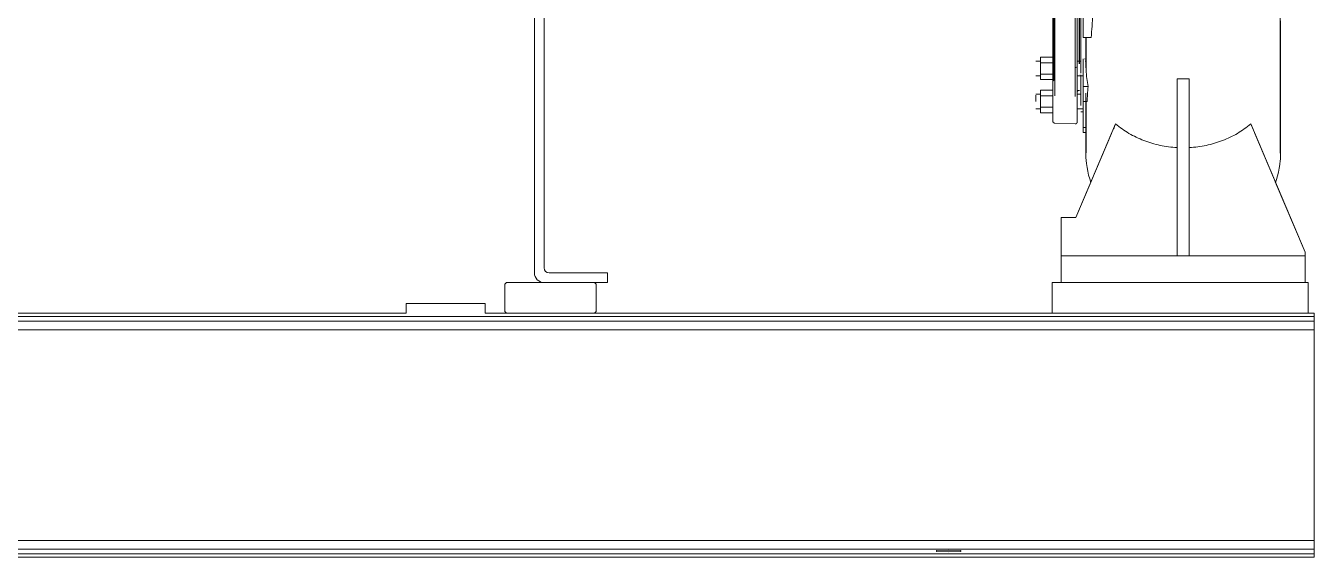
# Model space of a CAD drawing. Extents: x -181672 to 290600, y -29000 to 395522.
# Drawn here: x -159936 to -158879, y 29360 to 29796 of the extents above; entities that cross this region are included whole.
import ezdxf

# ---------------------------------------------------------------- set-up
doc = ezdxf.new("R2010")
doc.units = 0
doc.header["$LTSCALE"] = 10
doc.layers.add('XFM7P20PCW$0$M-EQPM', color=252, linetype='Continuous', lineweight=9)
doc.layers.add('XFM7P20PCW$0$M-EQPM-1', color=252, linetype='Continuous', lineweight=20)

# ---------------------------------------------------------------- blocks, each defined once
blk = doc.blocks.new('XFM7P20PCW$0$ui_Standardised Chemical Pump - Mega CPK India 3e 250-200-500_dwg_1_PART_MegaCPK_CASING48_400_0_5002_in_ASM_Mega_CPK_India_3e_250_200_500-945350-剖面 73')
at = {"layer": 'XFM7P20PCW$0$M-EQPM-1'}
for p, q in [((131300, 26385.1), (131300, 26065.2)), ((131136.4, 26180.7), (131136.4, 26130.6)), ((131138.4, 26165.7), (131138.4, 26180.8)), ((131138.4, 26178.9), (131138.4, 26159.8)), ((131138.4, 26159.8), (131138.4, 26165.7)), ((131138.4, 26159.8), (131145, 26159.8)), ((131140.8, 26133.1), (131140.8, 26159.5)), ((131138.4, 26130), (131138.4, 26142.3)), ((131138.4, 26142.3), (131138.4, 26119.6)), ((131139.4, 26142.3), (131140.5, 26142.2)), ((131140.5, 26146.1), (131140.5, 26140.8)), ((131136.4, 26129.2), (131136.4, 26104.1)), ((131138.4, 26119.7), (131138.4, 26129.3)), ((131136.4, 26112.4), (131136.4, 26119.4)), ((131138.4, 26107.4), (131138.4, 26119.7)), ((131138.4, 26119.6), (131142.4, 26119.6)), ((131138.4, 26119.6), (131138.4, 26107.4)), ((131215.4, 26126.1), (131215.4, 25981)), ((131215.4, 26069.6), (131215.4, 26126.1)), ((131225.4, 26069.6), (131225.4, 26126.1)), ((131225.4, 26126.1), (131225.4, 25981)), ((131136.4, 26099), (131138.4, 26099)), ((131138.4, 26102.5), (131138.4, 26107.4)), ((131138.4, 26107.4), (131138.4, 26086.2)), ((131138.4, 26107.4), (131141.6, 26107.4)), ((131138.4, 26099.2), (131138.4, 26102.3)), ((131138.4, 26102.2), (131138.4, 26099.7)), ((131138.4, 26099.7), (131138.4, 26102.2)), ((131138.4, 26082), (131138.4, 26099.7)), ((131138.4, 26086.2), (131138.4, 26099)), ((131138.4, 26099), (131138.4, 26082)), ((131140.8, 26106.8), (131140.8, 26065.4)), ((131132.4, 26012.3), (131165, 26089)), ((131275.8, 26089), (131320.4, 25984)), ((131300, 26088.6), (131300, 26091.9)), ((131161.6, 26081.1), (131132.4, 26012.3)), ((131138.4, 26086.2), (131140.5, 26086.2)), ((131138.4, 26086.2), (131138.4, 26082)), ((131138.4, 26086.2), (131138.4, 26082)), ((131138.4, 26082), (131140.6, 26082)), ((131138.4, 26082), (131139.9, 26082)), ((131140.8, 26066), (131140.8, 26081.3)), ((131320.4, 25984), (131279.2, 26081.1)), ((131300, 26065.5), (131300, 26083.1)), ((131215.4, 26069.6), (131215.4, 25981)), ((131225.4, 25981), (131225.4, 26069.6)), ((131132.4, 26012.3), (131145, 26041.9)), ((131145, 26041.9), (131132.4, 26012.3)), ((131320.4, 25984), (131295.9, 26041.7)), ((131320.4, 25984), (131295.9, 26041.7)), ((131120.4, 26012.3), (131120.4, 25981)), ((131120.4, 25984), (131120.4, 26012.3)), ((131120.4, 26012.3), (131132.4, 26012.3)), ((131120.4, 25984), (131120.4, 26012.3)), ((131120.4, 26012.3), (131132.4, 26012.3)), ((131120.4, 25981), (131120.4, 26012.3)), ((131120.4, 25959), (131120.4, 25984)), ((131120.4, 25984), (131120.4, 25959)), ((131320.4, 25984), (131320.4, 25981)), ((131320.4, 25959), (131320.4, 25984)), ((131320.4, 25959), (131320.4, 25984)), ((131320.4, 25981), (131320.4, 25984)), ((131120.4, 25981), (131120.4, 25959)), ((131120.4, 25959), (131120.4, 25981)), ((131120.4, 25959), (131120.4, 25981)), ((131145.4, 25981), (131120.4, 25981)), ((131120.4, 25981), (131215.4, 25981)), ((131215.4, 25981), (131120.4, 25981)), ((131120.4, 25981), (131145.4, 25981)), ((131120.4, 25959), (131120.4, 25981)), ((131120.4, 25959), (131120.4, 25981)), ((131120.4, 25959), (131120.4, 25981)), ((131215.4, 25981), (131225.4, 25981)), ((131225.4, 25981), (131320.4, 25981)), ((131320.4, 25981), (131225.4, 25981)), ((131295.4, 25981), (131283.9, 25981)), ((131283.9, 25981), (131295.4, 25981)), ((131295.4, 25981), (131320.4, 25981)), ((131320.4, 25981), (131295.4, 25981)), ((131320.4, 25981), (131320.4, 25959)), ((131320.4, 25981), (131320.4, 25959)), ((131320.4, 25959), (131320.4, 25981)), ((131320.4, 25959), (131320.4, 25981)), ((131320.4, 25959), (131320.4, 25981)), ((131320.4, 25981), (131320.4, 25959)), ((131120.4, 25959), (131320.4, 25959)), ((131120.4, 25959), (131145.4, 25959)), ((131145.4, 25959), (131120.4, 25959)), ((131120.4, 25959), (131320.4, 25959)), ((131145.4, 25959), (131120.4, 25959)), ((131120.4, 25959), (131145.4, 25959)), ((131320.4, 25959), (131120.4, 25959)), ((131320.4, 25959), (131120.4, 25959)), ((131295.4, 25959), (131283.9, 25959)), ((131283.9, 25959), (131295.4, 25959)), ((131295.4, 25959), (131283.9, 25959)), ((131283.9, 25959), (131295.4, 25959)), ((131320.4, 25959), (131295.4, 25959)), ((131295.4, 25959), (131320.4, 25959)), ((131320.4, 25959), (131295.4, 25959)), ((131295.4, 25959), (131320.4, 25959))]:
    blk.add_line(p, q, dxfattribs=at)
at = {"layer": 'XFM7P20PCW$0$M-EQPM-1', "flags": 128}
for points in [[(131300.3, 26064.7), (131300.3, 26065), (131300.3, 26065.8), (131300.3, 26067), (131300.3, 26068.8), (131300.3, 26071.1), (131300.3, 26073.9), (131300.3, 26077.2), (131300.3, 26080.9), (131300.3, 26085.2), (131300.3, 26089.9), (131300.3, 26095.1), (131300.3, 26100.8), (131300.3, 26106.9), (131300.3, 26113.5), (131300.3, 26120.5), (131300.3, 26127.9), (131300.3, 26135.7), (131300.3, 26144), (131300.3, 26152.6), (131300.3, 26161.6), (131300.3, 26170.9)], [(131300.3, 26173.5), (131300.3, 26164.1), (131300.3, 26155), (131300.3, 26146.3), (131300.3, 26137.9), (131300.3, 26130), (131300.3, 26122.5), (131300.3, 26115.3), (131300.3, 26108.7), (131300.3, 26102.4), (131300.3, 26096.6), (131300.3, 26091.3), (131300.3, 26086.4), (131300.3, 26082), (131300.3, 26078.1), (131300.3, 26074.7), (131300.3, 26071.8), (131300.3, 26069.4), (131300.3, 26067.5), (131300.3, 26066), (131300.3, 26065.1), (131300.3, 26064.8), (131300.3, 26064.7)], [(131140.5, 26114.3), (131140.5, 26107.7), (131140.5, 26101.5), (131140.5, 26095.8), (131140.5, 26090.6), (131140.5, 26086.9)], [(131140.5, 26085.6), (131140.5, 26081.3), (131140.5, 26077.5), (131140.5, 26074.2), (131140.5, 26071.3), (131140.5, 26069), (131140.5, 26067.2), (131140.5, 26065.8), (131140.5, 26065), (131140.5, 26064.7)], [(131140.5, 26064.7), (131140.5, 26065), (131140.5, 26065.8), (131140.5, 26067), (131140.5, 26068.8), (131140.5, 26071.1), (131140.5, 26073.9), (131140.5, 26077.2), (131140.5, 26080.9)], [(131140.8, 26059.1), (131140.6, 26061.5), (131140.5, 26063.9), (131140.5, 26064.7)], [(131144.6, 26041), (131143.7, 26044), (131142.8, 26047.1), (131142.1, 26050.2), (131141.5, 26053.3), (131141, 26056.5), (131140.8, 26059.1)], [(131300, 26059.1), (131299.7, 26055.9), (131299.2, 26052.7), (131298.6, 26049.6), (131297.8, 26046.5), (131297, 26043.4), (131296.2, 26041)], [(131300.3, 26064.7), (131300.3, 26062.3), (131300.1, 26059.9), (131300, 26059.1)]]:
    blk.add_lwpolyline(points, dxfattribs=at)
at = {"layer": 'XFM7P20PCW$0$M-EQPM-1'}
for points in [[(131146.2, 26178.9), (131146, 26175.5), (131145.6, 26169), (131145.2, 26162.8), (131145, 26159.8)], [(131140.5, 26142.2), (131140.5, 26140.7), (131140.5, 26137.7), (131140.6, 26134.6), (131140.8, 26133.1)], [(131142.4, 26119.6), (131142, 26121.8), (131141.3, 26126.3), (131140.9, 26130.8), (131140.8, 26133.1)], [(131141.6, 26107.4), (131141.7, 26109.2), (131141.9, 26113.1), (131142.2, 26117.4), (131142.4, 26119.6)], [(131225.4, 26126.1), (131223.7, 26126), (131220.4, 26125.9), (131217.1, 26126), (131215.4, 26126.1)], [(131161.6, 26081.1), (131162.1, 26082.4), (131163.2, 26084.9), (131164.4, 26087.6), (131165, 26089)], [(131165, 26089), (131168.4, 26086.1), (131175.6, 26081), (131188, 26075.1), (131201.4, 26071.1), (131210.7, 26069.9), (131215.4, 26069.6)], [(131275.8, 26089), (131272.4, 26086.1), (131265.2, 26081), (131252.8, 26075.1), (131239.4, 26071.1), (131230.1, 26069.9), (131225.4, 26069.6)], [(131279.2, 26081.1), (131278.6, 26082.4), (131277.6, 26084.9), (131276.4, 26087.6), (131275.8, 26089)], [(131140.6, 26082), (131140.6, 26082.5), (131140.5, 26083.7), (131140.5, 26085.3), (131140.5, 26086.2)], [(131140.6, 26082), (131140.7, 26082.5), (131140.7, 26082.9), (131140.8, 26083.4)]]:
    blk.add_open_spline(points, degree=3, dxfattribs=at)
for points, knots in [([(131140.5, 26142.2), (131140.5, 26145.8), (131140.5, 26151.4), (131140.5, 26157.4), (131140.6, 26159.5)], [0, 0, 0, 0, 0.5, 0.7567022, 0.7567022, 0.7567022, 0.7567022]), ([(131140.5, 26086.2), (131140.5, 26088.2), (131140.5, 26090.7), (131140.7, 26093.2), (131140.7, 26093.7)], [0, 0, 0, 0, 0.5, 0.6364403, 0.6364403, 0.6364403, 0.6364403])]:
    blk.add_open_spline(points, degree=3, knots=knots, dxfattribs=at)
blk = doc.blocks.new('XFM7P20PCW$0$ui_Standardised Chemical Pump - Mega CPK India 3e 250-200-500_dwg_2_PART_casing_cover_34_in_ASM_Mega_CPK_India_3e_250_200_500-945351-剖面 73')
at = {"layer": 'XFM7P20PCW$0$M-EQPM-1'}
for p, q in [((131113.4, 26121.7), (131113.4, 26384)), ((131113.4, 26384), (131113.4, 26112.4)), ((131115, 26112.1), (131115, 26384)), ((131131.7, 26384), (131131.7, 26111.5)), ((131133.4, 26384), (131133.4, 26116.4)), ((131133.4, 26135.2), (131133.4, 26384)), ((131113.4, 26197), (131113.4, 26121.7)), ((131113.4, 26113.5), (131113.4, 26196.8)), ((131114.2, 26183), (131114.2, 26124.8)), ((131114.2, 26140.6), (131114.2, 26183)), ((131135, 26138.4), (131135, 26180.3)), ((131135.4, 26140), (131135.4, 26180.7)), ((131135.4, 26180.7), (131135.4, 26140.1)), ((131135.4, 26180.3), (131135.4, 26138.4)), ((131135.4, 26138.4), (131135.4, 26180.3)), ((131135.4, 26180.1), (131135.4, 26138.5)), ((131135.4, 26138.5), (131135.4, 26180.1)), ((131135.4, 26139.7), (131135.4, 26179.2)), ((131135.4, 26179.2), (131135.4, 26139.7)), ((131103.4, 26140.5), (131099.4, 26140.5)), ((131103.4, 26140.5), (131099.4, 26140.5)), ((131113.4, 26143.8), (131103.4, 26143.8)), ((131103.4, 26143.8), (131103.4, 26139.1)), ((131103.4, 26139.1), (131103.4, 26143.8)), ((131113.4, 26143.8), (131103.4, 26143.8)), ((131103.4, 26143.8), (131103.4, 26139.1)), ((131103.4, 26139.1), (131103.4, 26143.8)), ((131103.4, 26134.5), (131103.4, 26139.7)), ((131103.4, 26139.7), (131103.4, 26134.5)), ((131103.4, 26134.5), (131103.4, 26139.7)), ((131103.4, 26139.7), (131103.4, 26134.5)), ((131113.4, 26139.1), (131113.4, 26143.8)), ((131113.4, 26143.8), (131113.4, 26139.1)), ((131113.4, 26139.1), (131113.4, 26143.8)), ((131113.4, 26143.8), (131113.4, 26139.1)), ((131136.5, 26140.5), (131133.4, 26140.5)), ((131141.2, 26140.5), (131139.9, 26140.5)), ((131103.4, 26139.1), (131113.4, 26139.1)), ((131103.4, 26129.9), (131103.4, 26139.1)), ((131113.4, 26139.1), (131103.4, 26139.1)), ((131103.4, 26139.1), (131103.4, 26129.9)), ((131103.4, 26139.1), (131113.4, 26139.1)), ((131103.4, 26129.9), (131103.4, 26139.1)), ((131113.4, 26139.1), (131103.4, 26139.1)), ((131103.4, 26139.1), (131103.4, 26129.9)), ((131103.4, 26134.5), (131103.4, 26129.3)), ((131103.4, 26129.3), (131103.4, 26134.5)), ((131103.4, 26134.5), (131103.4, 26129.3)), ((131103.4, 26129.3), (131103.4, 26134.5)), ((131113.4, 26129.9), (131103.4, 26129.9)), ((131103.4, 26125.3), (131103.4, 26129.9)), ((131113.4, 26129.9), (131103.4, 26129.9)), ((131103.4, 26129.9), (131103.4, 26125.3)), ((131113.4, 26129.9), (131103.4, 26129.9)), ((131103.4, 26125.3), (131103.4, 26129.9)), ((131113.4, 26129.9), (131103.4, 26129.9)), ((131103.4, 26129.9), (131103.4, 26125.3)), ((131113.4, 26129.9), (131113.4, 26139.1)), ((131113.4, 26139.1), (131113.4, 26129.9)), ((131113.4, 26129.9), (131113.4, 26139.1)), ((131113.4, 26139.1), (131113.4, 26129.9)), ((131113.4, 26129.9), (131113.4, 26125.3)), ((131113.4, 26125.3), (131113.4, 26129.9)), ((131113.4, 26129.9), (131113.4, 26125.3)), ((131113.4, 26125.3), (131113.4, 26129.9)), ((131131.7, 26134.9), (131133.4, 26135.9)), ((131133.4, 26135.9), (131131.7, 26134.9)), ((131131.7, 26112.5), (131131.7, 26134.3)), ((131133.4, 26134.5), (131133.4, 26136.1)), ((131133.4, 26136.1), (131133.4, 26134.5)), ((131133.4, 26116.4), (131133.4, 26134.7)), ((131135.4, 26129.2), (131135.4, 26129.2)), ((131099.4, 26128.5), (131103.4, 26128.5)), ((131099.4, 26128.5), (131103.4, 26128.5)), ((131113.4, 26125.3), (131103.4, 26125.3)), ((131113.4, 26125.3), (131103.4, 26125.3)), ((131113.6, 26124.3), (131113.6, 26124)), ((131113.6, 26124), (131113.6, 26124.3)), ((131113.7, 26124.3), (131113.7, 26124.3)), ((131115, 26124), (131115, 26112.6)), ((131133.4, 26128.5), (131135.4, 26128.5)), ((131133.4, 26128.5), (131138.4, 26128.5)), ((131135.4, 26128.3), (131135.4, 26128.3)), ((131103.4, 26113.5), (131099.4, 26113.5)), ((131103.4, 26113.5), (131099.4, 26113.5)), ((131099.4, 26107.5), (131099.4, 26112.7)), ((131099.4, 26112.7), (131099.4, 26107.5)), ((131099.4, 26107.5), (131099.4, 26112.7)), ((131099.4, 26112.7), (131099.4, 26107.5)), ((131113.4, 26116.7), (131103.4, 26116.7)), ((131103.4, 26116.7), (131103.4, 26112.7)), ((131103.4, 26112.7), (131103.4, 26116.7)), ((131113.4, 26116.7), (131103.4, 26116.7)), ((131103.4, 26116.7), (131103.4, 26112.1)), ((131103.4, 26112.7), (131103.4, 26116.7)), ((131103.4, 26107.5), (131103.4, 26112.7)), ((131103.4, 26112.7), (131103.4, 26107.5)), ((131103.4, 26107.5), (131103.4, 26112.7)), ((131103.4, 26112.7), (131103.4, 26107.5)), ((131103.4, 26112.1), (131113.4, 26112.1)), ((131103.4, 26102.8), (131103.4, 26112.1)), ((131113.4, 26112.1), (131103.4, 26112.1)), ((131103.4, 26112.1), (131103.4, 26102.8)), ((131103.4, 26112.1), (131113.4, 26112.1)), ((131103.4, 26102.8), (131103.4, 26112.1)), ((131113.4, 26112.1), (131103.4, 26112.1)), ((131103.4, 26112.1), (131103.4, 26102.8)), ((131113.4, 26112.7), (131113.4, 26116.7)), ((131113.4, 26116.7), (131113.4, 26112.7)), ((131113.4, 26112.7), (131113.4, 26116.7)), ((131113.4, 26116.7), (131113.4, 26112.1)), ((131113.4, 26102.8), (131113.4, 26112.1)), ((131113.4, 26112.1), (131113.4, 26102.8)), ((131113.4, 26102.8), (131113.4, 26112.1)), ((131113.4, 26112.1), (131113.4, 26102.8)), ((131136.4, 26113.5), (131133.4, 26113.5)), ((131136.4, 26113.5), (131133.4, 26113.5)), ((131133.4, 26107.5), (131133.4, 26112.7)), ((131133.4, 26112.7), (131133.4, 26107.5)), ((131133.4, 26107.5), (131133.4, 26112.7)), ((131133.4, 26112.7), (131133.4, 26107.5)), ((131135, 26116.5), (131135.4, 26116.5)), ((131099.4, 26101.5), (131103.4, 26101.5)), ((131099.4, 26101.5), (131103.4, 26101.5)), ((131103.4, 26107.5), (131103.4, 26102.3)), ((131103.4, 26102.3), (131103.4, 26107.5)), ((131103.4, 26107.5), (131103.4, 26102.3)), ((131103.4, 26102.3), (131103.4, 26107.5)), ((131113.4, 26102.8), (131103.4, 26102.8)), ((131103.4, 26098.2), (131103.4, 26102.8)), ((131113.4, 26102.8), (131103.4, 26102.8)), ((131103.4, 26102.8), (131103.4, 26098.2)), ((131113.4, 26102.8), (131103.4, 26102.8)), ((131103.4, 26098.2), (131103.4, 26102.8)), ((131113.4, 26102.8), (131103.4, 26102.8)), ((131103.4, 26102.8), (131103.4, 26098.2)), ((131113.4, 26098.2), (131103.4, 26098.2)), ((131113.4, 26098.2), (131103.4, 26098.2)), ((131113.4, 26102.8), (131113.4, 26098.2)), ((131113.4, 26098.2), (131113.4, 26102.8)), ((131113.4, 26102.8), (131113.4, 26098.2)), ((131113.4, 26098.2), (131113.4, 26102.8)), ((131133.4, 26101.5), (131138.4, 26101.5)), ((131133.4, 26101.5), (131138.4, 26101.5)), ((131115, 26089.7), (131131.7, 26089.1))]:
    blk.add_line(p, q, dxfattribs=at)
at = {"layer": 'XFM7P20PCW$0$M-EQPM-1', "flags": 128}
for points in [[(131113.4, 26174), (131113.4, 26166), (131113.4, 26158.4), (131113.4, 26151.1), (131113.4, 26144.2), (131113.4, 26137.7), (131113.4, 26131.5), (131113.4, 26125.8), (131113.4, 26120.5), (131113.4, 26115.6), (131113.4, 26111.1), (131113.4, 26107.1), (131113.4, 26103.5), (131113.4, 26100.4), (131113.4, 26097.7), (131113.4, 26095.5), (131113.4, 26093.8), (131113.4, 26092.5), (131113.4, 26091.6), (131113.4, 26091.3), (131113.4, 26091.3)], [(131133.4, 26090.7), (131133.4, 26090.9), (131133.4, 26091.6), (131133.4, 26092.8), (131133.4, 26094.4), (131133.4, 26096.5), (131133.4, 26099.1), (131133.4, 26102.1), (131133.4, 26105.6), (131133.4, 26109.5), (131133.4, 26113.8), (131133.4, 26118.6), (131133.4, 26123.8), (131133.4, 26129.4), (131133.4, 26135.5), (131133.4, 26141.9), (131133.4, 26148.7), (131133.4, 26155.9), (131133.4, 26163.5), (131133.4, 26171.4)], [(131113.4, 26091.3), (131113.4, 26091.5), (131113.4, 26092.2), (131113.4, 26093.4), (131113.4, 26095), (131113.4, 26097.1), (131113.4, 26099.6), (131113.4, 26102.7), (131113.4, 26106.1), (131113.4, 26110), (131113.4, 26114.4), (131113.4, 26119.1), (131113.4, 26124.3), (131113.4, 26129.9), (131113.4, 26136), (131113.4, 26142.4), (131113.4, 26149.2), (131113.4, 26156.4), (131113.4, 26163.9), (131113.4, 26171.8), (131113.4, 26180), (131113.4, 26188.6), (131113.4, 26197.5)], [(131115, 26164), (131114.4, 26146.8), (131113.6, 26124.3)], [(131113.6, 26124.3), (131114.4, 26146.8), (131115, 26164)], [(131133.4, 26135.9), (131133.4, 26131), (131133.4, 26125.3), (131133.4, 26120), (131133.4, 26115.1), (131133.4, 26110.6), (131133.4, 26106.6), (131133.4, 26103), (131133.4, 26099.8), (131133.4, 26097.2), (131133.4, 26094.9), (131133.4, 26093.2), (131133.4, 26091.9), (131133.4, 26091), (131133.4, 26090.7), (131133.4, 26090.7)], [(131114.2, 26124.8), (131113.9, 26124.6), (131113.7, 26124.3)], [(131135, 26116.5), (131134.9, 26116.5), (131134.9, 26116.5), (131134.8, 26116.5), (131134.7, 26116.5), (131134.7, 26116.5), (131134.6, 26116.5), (131134.6, 26116.4), (131134.5, 26116.4), (131134.4, 26116.4), (131134.4, 26116.4), (131134.3, 26116.4), (131134.3, 26116.3), (131134.2, 26116.3), (131134.1, 26116.3), (131134.1, 26116.2), (131134, 26116.2), (131134, 26116.2), (131133.9, 26116.1), (131133.9, 26116.1), (131133.8, 26116), (131133.8, 26116), (131133.8, 26115.9), (131133.7, 26115.9), (131133.7, 26115.8), (131133.7, 26115.8), (131133.6, 26115.7), (131133.6, 26115.7), (131133.6, 26115.6), (131133.5, 26115.5), (131133.5, 26115.5), (131133.5, 26115.4), (131133.5, 26115.4), (131133.4, 26115.3), (131133.4, 26115.2), (131133.4, 26115.2), (131133.4, 26115.1), (131133.4, 26115.1), (131133.4, 26115), (131133.4, 26114.9), (131133.4, 26114.9)], [(131115, 26089.7), (131114.9, 26089.7), (131114.8, 26089.7), (131114.8, 26089.7), (131114.7, 26089.7), (131114.6, 26089.7), (131114.6, 26089.7), (131114.5, 26089.7), (131114.5, 26089.8), (131114.4, 26089.8), (131114.3, 26089.8), (131114.3, 26089.8), (131114.2, 26089.9), (131114.2, 26089.9), (131114.1, 26089.9), (131114.1, 26090), (131114, 26090), (131114, 26090), (131113.9, 26090.1), (131113.9, 26090.1), (131113.8, 26090.2), (131113.8, 26090.2), (131113.7, 26090.3), (131113.7, 26090.3), (131113.7, 26090.4), (131113.6, 26090.4), (131113.6, 26090.5), (131113.6, 26090.5), (131113.6, 26090.6), (131113.5, 26090.7), (131113.5, 26090.7), (131113.5, 26090.8), (131113.5, 26090.8), (131113.5, 26090.9), (131113.4, 26091), (131113.4, 26091), (131113.4, 26091.1), (131113.4, 26091.2), (131113.4, 26091.2), (131113.4, 26091.3)], [(131133.4, 26090.7), (131133.4, 26090.6), (131133.4, 26090.5), (131133.4, 26090.5), (131133.4, 26090.4), (131133.4, 26090.3), (131133.4, 26090.3), (131133.3, 26090.2), (131133.3, 26090.2), (131133.3, 26090.1), (131133.3, 26090), (131133.2, 26090), (131133.2, 26089.9), (131133.2, 26089.9), (131133.2, 26089.8), (131133.1, 26089.8), (131133.1, 26089.7), (131133, 26089.7), (131133, 26089.6), (131133, 26089.6), (131132.9, 26089.5), (131132.9, 26089.5), (131132.8, 26089.4), (131132.8, 26089.4), (131132.7, 26089.4), (131132.7, 26089.3), (131132.6, 26089.3), (131132.6, 26089.3), (131132.5, 26089.2), (131132.4, 26089.2), (131132.4, 26089.2), (131132.3, 26089.2), (131132.3, 26089.1), (131132.2, 26089.1), (131132.1, 26089.1), (131132.1, 26089.1), (131132, 26089.1), (131131.9, 26089.1), (131131.9, 26089.1), (131131.8, 26089.1), (131131.7, 26089.1), (131131.7, 26089.1)]]:
    blk.add_lwpolyline(points, dxfattribs=at)
blk = doc.blocks.new('XFM7P20PCW$0$ui_Standardised Chemical Pump - Mega CPK India 3e 250-200-500_dwg_4_PART_Support_feet_ZN884215002400_in_ASM_Mega_CPK_India_3e_250_200_500-945353-剖面 73')
at = {"layer": 'XFM7P20PCW$0$M-EQPM-1'}
for p, q in [((130696.2, 26269), (130688.2, 26269)), ((130688.2, 26269), (130688.2, 26247)), ((130688.2, 26269), (130688.2, 26212.7)), ((130688.2, 26212.7), (130688.2, 26269)), ((130688.2, 26269), (130688.2, 26247)), ((130696.2, 26269), (130688.2, 26269)), ((130696.2, 26269), (130688.2, 26269)), ((130688.2, 26269), (130696.2, 26269)), ((130696.2, 26247), (130696.2, 26269)), ((130696.2, 26247), (130696.2, 26269)), ((130696.2, 26269), (130696.2, 26212.7)), ((130696.2, 26212.7), (130696.2, 26269)), ((130688.2, 26247), (130688.2, 26239.2)), ((130688.2, 26239.2), (130688.2, 26247)), ((130696.2, 26247), (130696.2, 26239.2)), ((130696.2, 26239.2), (130696.2, 26247)), ((130688.2, 26212.7), (130688.2, 25967)), ((130688.2, 25967), (130688.2, 26212.7)), ((130688.2, 26212.7), (130696.2, 26212.7)), ((130696.2, 26212.7), (130688.2, 26212.7)), ((130696.2, 26212.7), (130696.2, 25971)), ((130696.2, 26212.7), (130696.2, 25971)), ((130700.2, 25967), (130748.2, 25967)), ((130700.2, 25967), (130748.2, 25967)), ((130721.2, 25967), (130713.4, 25967)), ((130713.4, 25967), (130721.2, 25967)), ((130721.2, 25967), (130748.2, 25967)), ((130721.2, 25967), (130748.2, 25967)), ((130748.2, 25967), (130721.2, 25967)), ((130721.2, 25967), (130748.2, 25967)), ((130748.2, 25967), (130748.2, 25959)), ((130748.2, 25967), (130748.2, 25959)), ((130748.2, 25959), (130748.2, 25967)), ((130748.2, 25967), (130748.2, 25959)), ((130748.2, 25959), (130748.2, 25967)), ((130748.2, 25967), (130748.2, 25959)), ((130748.2, 25959), (130696.2, 25959)), ((130696.2, 25959), (130748.2, 25959)), ((130721.2, 25959), (130713.4, 25959)), ((130713.4, 25959), (130721.2, 25959)), ((130748.2, 25959), (130721.2, 25959)), ((130748.2, 25959), (130721.2, 25959)), ((130748.2, 25959), (130721.2, 25959)), ((130721.2, 25959), (130748.2, 25959))]:
    blk.add_line(p, q, dxfattribs=at)
for centre, radius in [((130700.2, 25971), 4), ((130700.2, 25971), 4), ((130696.2, 25967), 8), ((130696.2, 25967), 8)]:
    blk.add_arc(centre, radius, 180, 270, dxfattribs=at)
blk = doc.blocks.new('XFM7P20PCW$0$ui_Standardised Chemical Pump - Mega CPK India 3e 250-200-500_dwg_12_PART_Base_frame_BF101410_in_ASM_Mega_CPK_India_3e_250_200_500-945361-剖面 73')
at = {"layer": 'XFM7P20PCW$0$M-EQPM-1'}
for p, q in [((130663.9, 25957.6), (130665.3, 25959)), ((130665.3, 25959), (130663.9, 25957.6)), ((130663.9, 25935.4), (130663.9, 25957.6)), ((130663.9, 25957.6), (130663.9, 25935.4)), ((130665.3, 25959), (130737.5, 25959)), ((130737.5, 25959), (130665.3, 25959)), ((130737.5, 25959), (130738.9, 25957.6)), ((130738.9, 25957.6), (130737.5, 25959)), ((130738.9, 25957.6), (130738.9, 25935.4)), ((130738.9, 25935.4), (130738.9, 25957.6)), ((131322.9, 25959), (131112.9, 25959)), ((131112.9, 25959), (131322.9, 25959)), ((131112.9, 25934), (131112.9, 25959)), ((131112.9, 25959), (131112.9, 25934)), ((131112.9, 25959), (131322.9, 25959)), ((131322.9, 25959), (131112.9, 25959)), ((131112.9, 25934), (131112.9, 25959)), ((131112.9, 25959), (131112.9, 25934)), ((131322.9, 25959), (131322.9, 25934)), ((131322.9, 25959), (131322.9, 25934)), ((131322.9, 25934), (131322.9, 25959)), ((131322.9, 25959), (131322.9, 25934)), ((130582.9, 25934), (130582.9, 25942)), ((130582.9, 25942), (130582.9, 25934)), ((130582.9, 25942), (130647.9, 25942)), ((130647.9, 25942), (130582.9, 25942)), ((130647.9, 25942), (130647.9, 25934)), ((130647.9, 25934), (130647.9, 25942)), ((129422.9, 25931.2), (131327.9, 25931.2)), ((130582.9, 25934), (130052.2, 25934)), ((130052.2, 25934), (130582.9, 25934)), ((130052.2, 25934), (130582.9, 25934)), ((130582.9, 25934), (130052.2, 25934)), ((131327.9, 25934), (130647.9, 25934)), ((131112.9, 25934), (130647.9, 25934)), ((130647.9, 25934), (130663.9, 25934)), ((130663.9, 25934), (130647.9, 25934)), ((130665.3, 25934), (130663.9, 25935.4)), ((130663.9, 25935.4), (130665.3, 25934)), ((130663.9, 25931.2), (130738.9, 25931.2)), ((130737.5, 25934), (130665.3, 25934)), ((130665.3, 25934), (130737.5, 25934)), ((130738.9, 25935.4), (130737.5, 25934)), ((130737.5, 25934), (130738.9, 25935.4)), ((131112.9, 25934), (130738.9, 25934)), ((130738.9, 25934), (131112.9, 25934)), ((130738.9, 25934), (131112.9, 25934)), ((131112.9, 25934), (130738.9, 25934)), ((130738.9, 25934), (131112.9, 25934)), ((131112.9, 25934), (130738.9, 25934)), ((131112.9, 25934), (131252.9, 25934)), ((131252.9, 25934), (131112.9, 25934)), ((131112.9, 25934), (131322.9, 25934)), ((131322.9, 25934), (131252.9, 25934)), ((131252.9, 25934), (131322.9, 25934)), ((131322.9, 25934), (131252.9, 25934)), ((131327.9, 25934), (131252.9, 25934)), ((131252.9, 25931.2), (131327.9, 25931.2)), ((131327.9, 25931.2), (131327.9, 25934)), ((131327.9, 25931.2), (131327.9, 25934)), ((131327.9, 25927.4), (131327.9, 25931.2)), ((131327.9, 25931.2), (131327.9, 25736.9)), ((131327.9, 25931.2), (131327.9, 25736.9)), ((131327.9, 25927.4), (131327.9, 25931.2)), ((129422.9, 25927.4), (131327.9, 25927.4)), ((129422.9, 25920.4), (131327.9, 25920.4)), ((130725.3, 25927.4), (130738.9, 25927.4)), ((130731.9, 25920.4), (130738.9, 25920.4)), ((131252.9, 25927.4), (131266.5, 25927.4)), ((131252.9, 25920.4), (131259.9, 25920.4)), ((131327.9, 25920.4), (131327.9, 25927.4)), ((131327.9, 25925.2), (131327.9, 25927.4)), ((131327.9, 25920.4), (131327.9, 25924.8)), ((131327.9, 25747.6), (131327.9, 25920.4)), ((131327.9, 25747.6), (131327.9, 25920.4)), ((129422.9, 25747.6), (131327.9, 25747.6)), ((129422.9, 25740.6), (131327.9, 25740.6)), ((130725.3, 25740.6), (130738.9, 25740.6)), ((130731.9, 25747.6), (130738.9, 25747.6)), ((131252.9, 25747.6), (131259.9, 25747.6)), ((131252.9, 25740.6), (131266.5, 25740.6)), ((131327.9, 25740.6), (131327.9, 25747.6)), ((131327.9, 25740.6), (131327.9, 25747.6)), ((131327.9, 25736.9), (131327.9, 25740.6)), ((131327.9, 25736.9), (131327.9, 25740.6)), ((129422.9, 25736.9), (131327.9, 25736.9)), ((129422.9, 25734), (131327.9, 25734)), ((129422.9, 25734), (131327.9, 25734)), ((130663.9, 25734), (129497.9, 25734)), ((129497.9, 25734), (130663.9, 25734)), ((130663.9, 25736.9), (130738.9, 25736.9)), ((130738.9, 25734), (131252.9, 25734)), ((130738.9, 25734), (131252.9, 25734)), ((131252.9, 25736.9), (131327.9, 25736.9)), ((131327.9, 25734), (131327.9, 25736.9)), ((131327.9, 25734), (131327.9, 25736.7))]:
    blk.add_line(p, q, dxfattribs=at)
at = {"layer": 'XFM7P20PCW$0$M-EQPM-1', "flags": 128}
for points in [[(131027.9, 25739.8), (131017.9, 25739.5), (131017.9, 25738.8), (131027.9, 25738.4)], [(131027.9, 25738.4), (131037.9, 25738.8), (131037.9, 25739.5), (131027.9, 25739.8)]]:
    blk.add_lwpolyline(points, dxfattribs=at)
blk = doc.blocks.new('XFM7P20PCW$0$ui_Standardised Chemical Pump - Mega CPK India 3e 250-200-500_dwg-945349-剖面 73')
for name in ['XFM7P20PCW$0$ui_Standardised Chemical Pump - Mega CPK India 3e 250-200-500_dwg_1_PART_MegaCPK_CASING48_400_0_5002_in_ASM_Mega_CPK_India_3e_250_200_500-945350-剖面 73', 'XFM7P20PCW$0$ui_Standardised Chemical Pump - Mega CPK India 3e 250-200-500_dwg_2_PART_casing_cover_34_in_ASM_Mega_CPK_India_3e_250_200_500-945351-剖面 73', 'XFM7P20PCW$0$ui_Standardised Chemical Pump - Mega CPK India 3e 250-200-500_dwg_4_PART_Support_feet_ZN884215002400_in_ASM_Mega_CPK_India_3e_250_200_500-945353-剖面 73', 'XFM7P20PCW$0$ui_Standardised Chemical Pump - Mega CPK India 3e 250-200-500_dwg_12_PART_Base_frame_BF101410_in_ASM_Mega_CPK_India_3e_250_200_500-945361-剖面 73']:
    blk.add_blockref(name, (0, 0))
blk = doc.blocks.new('XFM7P20PCW$0$ui_Standardised Chemical Pump - _D_Standardised Chemical Pump_MCPK250-200-500 CC XME 15204A-945604-剖面 73')
blk.add_blockref('XFM7P20PCW$0$ui_Standardised Chemical Pump - Mega CPK India 3e 250-200-500_dwg-945349-剖面 73', (0, 0))
blk = doc.blocks.new('XFM7P20PCW')
at = {"layer": 'XFM7P20PCW$0$M-EQPM'}
blk.add_blockref('XFM7P20PCW$0$ui_Standardised Chemical Pump - _D_Standardised Chemical Pump_MCPK250-200-500 CC XME 15204A-945604-剖面 73', (-290206.96401, 3626.41844), dxfattribs=at)

msp = doc.modelspace()

# ---------------------------------------------------------------- block references
msp.add_blockref('XFM7P20PCW', (0, 0))

doc.saveas('drawing.dxf')
